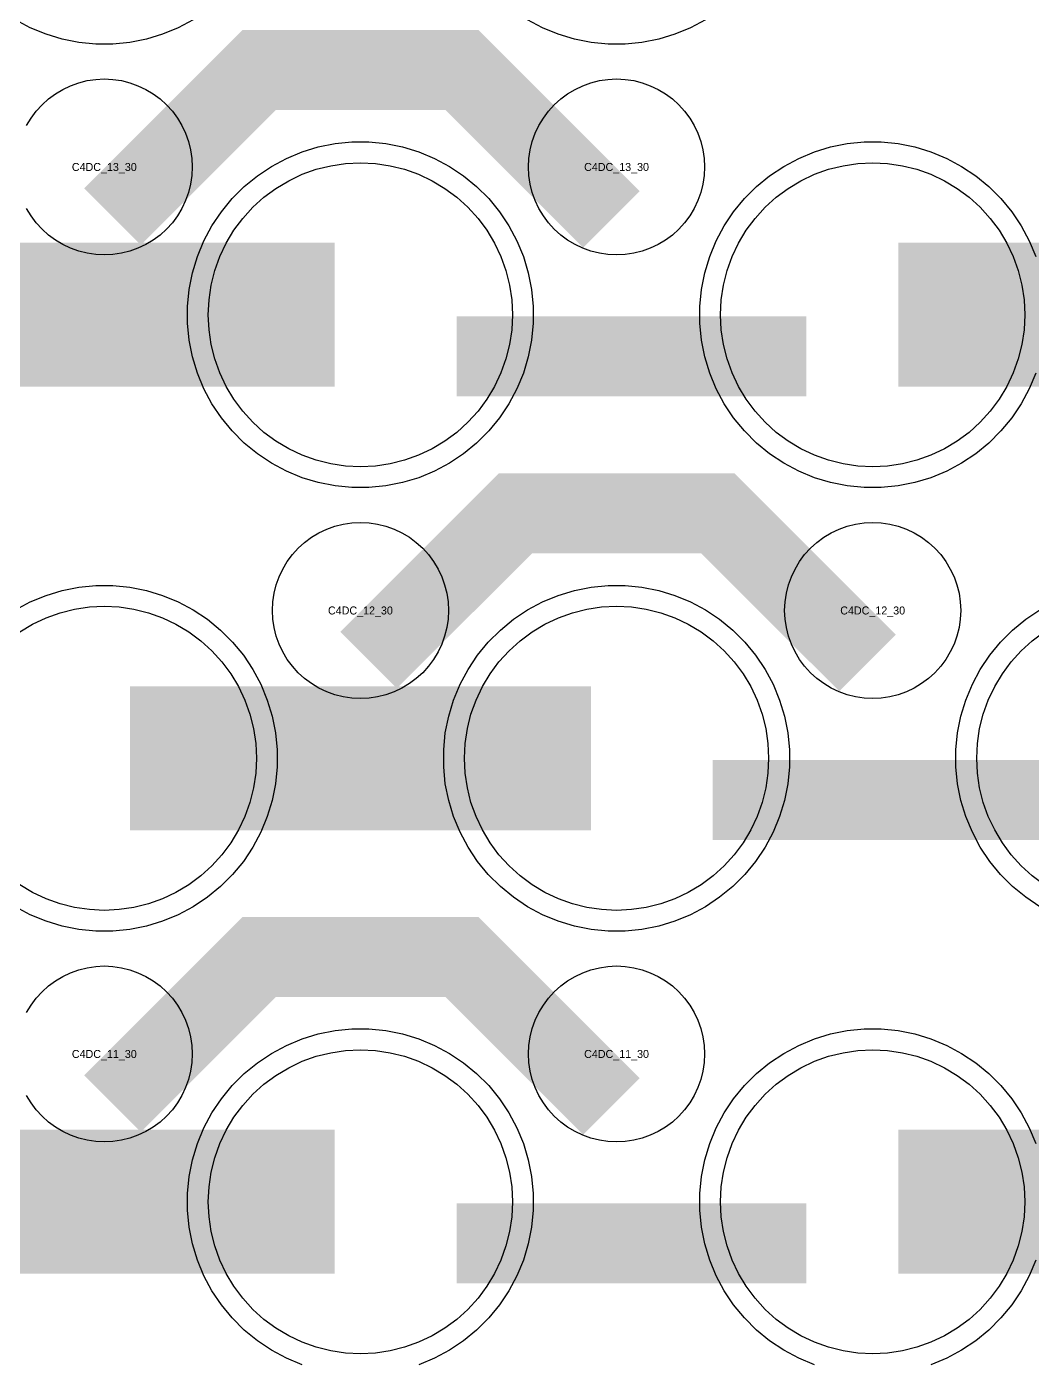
# Model space of a CAD drawing. Extents: x -11880 to 11880, y -14992 to 14992.
# Drawn here: x -2424.2 to -2110.1, y -13364.6 to -12948.2 of the extents above; entities that cross this region are included whole.
import ezdxf
from ezdxf.enums import TextEntityAlignment as Align

# ---------------------------------------------------------------- set-up
doc = ezdxf.new("R2010")
doc.units = 0
doc.header["$MEASUREMENT"] = 0
for name, color, linetype in [('GDS_775_DT_237', 138, 'CONTINUOUS'), ('RDL1_FS', 34, 'CONTINUOUS'), ('RDL_BS', 160, 'CONTINUOUS')]:
    doc.layers.add(name, color=color, linetype=linetype)

msp = doc.modelspace()

# ---------------------------------------------------------------- linework, layer by layer
at = {"layer": 'RDL1_FS'}
for points in [[(-2320, -13085.739), (-2324.657, -13085.51), (-2329.268, -13084.826), (-2333.791, -13083.694), (-2338.181, -13082.122), (-2342.395, -13080.13), (-2346.395, -13077.732), (-2350.14, -13074.954), (-2353.594, -13071.824), (-2356.724, -13068.37), (-2359.502, -13064.625), (-2361.9, -13060.625), (-2363.892, -13056.411), (-2365.464, -13052.021), (-2366.596, -13047.498), (-2367.28, -13042.887), (-2367.509, -13038.23), (-2367.28, -13033.573), (-2366.596, -13028.962), (-2365.464, -13024.439), (-2363.892, -13020.049), (-2361.9, -13015.835), (-2359.502, -13011.835), (-2356.724, -13008.09), (-2353.594, -13004.636), (-2350.14, -13001.506), (-2346.395, -12998.728), (-2342.395, -12996.33), (-2338.181, -12994.338), (-2333.791, -12992.766), (-2329.268, -12991.634), (-2324.657, -12990.95), (-2320, -12990.721), (-2315.343, -12990.95), (-2310.732, -12991.634), (-2306.209, -12992.766), (-2301.819, -12994.338), (-2297.605, -12996.33), (-2293.605, -12998.728), (-2289.86, -13001.506), (-2286.406, -13004.636), (-2283.276, -13008.09), (-2280.498, -13011.835), (-2278.1, -13015.835), (-2276.108, -13020.049), (-2274.536, -13024.439), (-2273.404, -13028.962), (-2272.72, -13033.573), (-2272.491, -13038.23), (-2272.72, -13042.887), (-2273.404, -13047.498), (-2274.536, -13052.021), (-2276.108, -13056.411), (-2278.1, -13060.625), (-2280.498, -13064.625), (-2283.276, -13068.37), (-2286.406, -13071.824), (-2289.86, -13074.954), (-2293.605, -13077.732), (-2297.605, -13080.13), (-2301.819, -13082.122), (-2306.209, -13083.694), (-2310.732, -13084.826), (-2315.343, -13085.51)], [(-2160, -13085.739), (-2164.657, -13085.51), (-2169.268, -13084.826), (-2173.791, -13083.694), (-2178.181, -13082.122), (-2182.395, -13080.13), (-2186.395, -13077.732), (-2190.14, -13074.954), (-2193.594, -13071.824), (-2196.724, -13068.37), (-2199.502, -13064.625), (-2201.9, -13060.625), (-2203.892, -13056.411), (-2205.464, -13052.021), (-2206.596, -13047.498), (-2207.28, -13042.887), (-2207.509, -13038.23), (-2207.28, -13033.573), (-2206.596, -13028.962), (-2205.464, -13024.439), (-2203.892, -13020.049), (-2201.9, -13015.835), (-2199.502, -13011.835), (-2196.724, -13008.09), (-2193.594, -13004.636), (-2190.14, -13001.506), (-2186.395, -12998.728), (-2182.395, -12996.33), (-2178.181, -12994.338), (-2173.791, -12992.766), (-2169.268, -12991.634), (-2164.657, -12990.95), (-2160, -12990.721), (-2155.343, -12990.95), (-2150.732, -12991.634), (-2146.209, -12992.766), (-2141.819, -12994.338), (-2137.605, -12996.33), (-2133.605, -12998.728), (-2129.86, -13001.506), (-2126.406, -13004.636), (-2123.276, -13008.09), (-2120.498, -13011.835), (-2118.1, -13015.835), (-2116.108, -13020.049), (-2114.536, -13024.439), (-2113.404, -13028.962), (-2112.72, -13033.573), (-2112.491, -13038.23), (-2112.72, -13042.887), (-2113.404, -13047.498), (-2114.536, -13052.021), (-2116.108, -13056.411), (-2118.1, -13060.625), (-2120.498, -13064.625), (-2123.276, -13068.37), (-2126.406, -13071.824), (-2129.86, -13074.954), (-2133.605, -13077.732), (-2137.605, -13080.13), (-2141.819, -13082.122), (-2146.209, -13083.694), (-2150.732, -13084.826), (-2155.343, -13085.51)], [(-2240, -13224.304), (-2244.657, -13224.075), (-2249.268, -13223.391), (-2253.791, -13222.259), (-2258.181, -13220.687), (-2262.395, -13218.695), (-2266.395, -13216.297), (-2270.14, -13213.519), (-2273.594, -13210.389), (-2276.724, -13206.935), (-2279.502, -13203.19), (-2281.9, -13199.19), (-2283.892, -13194.976), (-2285.464, -13190.586), (-2286.596, -13186.063), (-2287.28, -13181.452), (-2287.509, -13176.795), (-2287.28, -13172.138), (-2286.596, -13167.527), (-2285.464, -13163.004), (-2283.892, -13158.614), (-2281.9, -13154.4), (-2279.502, -13150.4), (-2276.724, -13146.655), (-2273.594, -13143.201), (-2270.14, -13140.071), (-2266.395, -13137.293), (-2262.395, -13134.895), (-2258.181, -13132.903), (-2253.791, -13131.331), (-2249.268, -13130.199), (-2244.657, -13129.515), (-2240, -13129.286), (-2235.343, -13129.515), (-2230.732, -13130.199), (-2226.209, -13131.331), (-2221.819, -13132.903), (-2217.605, -13134.895), (-2213.605, -13137.293), (-2209.86, -13140.071), (-2206.406, -13143.201), (-2203.276, -13146.655), (-2200.498, -13150.4), (-2198.1, -13154.4), (-2196.108, -13158.614), (-2194.536, -13163.004), (-2193.404, -13167.527), (-2192.72, -13172.138), (-2192.491, -13176.795), (-2192.72, -13181.452), (-2193.404, -13186.063), (-2194.536, -13190.586), (-2196.108, -13194.976), (-2198.1, -13199.19), (-2200.498, -13203.19), (-2203.276, -13206.935), (-2206.406, -13210.389), (-2209.86, -13213.519), (-2213.605, -13216.297), (-2217.605, -13218.695), (-2221.819, -13220.687), (-2226.209, -13222.259), (-2230.732, -13223.391), (-2235.343, -13224.075)], [(-2320, -13362.869), (-2324.657, -13362.64), (-2329.268, -13361.956), (-2333.791, -13360.824), (-2338.181, -13359.252), (-2342.395, -13357.26), (-2346.395, -13354.862), (-2350.14, -13352.084), (-2353.594, -13348.954), (-2356.724, -13345.5), (-2359.502, -13341.755), (-2361.9, -13337.755), (-2363.892, -13333.541), (-2365.464, -13329.151), (-2366.596, -13324.628), (-2367.28, -13320.017), (-2367.509, -13315.36), (-2367.28, -13310.703), (-2366.596, -13306.092), (-2365.464, -13301.569), (-2363.892, -13297.179), (-2361.9, -13292.965), (-2359.502, -13288.965), (-2356.724, -13285.22), (-2353.594, -13281.766), (-2350.14, -13278.636), (-2346.395, -13275.858), (-2342.395, -13273.46), (-2338.181, -13271.468), (-2333.791, -13269.896), (-2329.268, -13268.764), (-2324.657, -13268.08), (-2320, -13267.851), (-2315.343, -13268.08), (-2310.732, -13268.764), (-2306.209, -13269.896), (-2301.819, -13271.468), (-2297.605, -13273.46), (-2293.605, -13275.858), (-2289.86, -13278.636), (-2286.406, -13281.766), (-2283.276, -13285.22), (-2280.498, -13288.965), (-2278.1, -13292.965), (-2276.108, -13297.179), (-2274.536, -13301.569), (-2273.404, -13306.092), (-2272.72, -13310.703), (-2272.491, -13315.36), (-2272.72, -13320.017), (-2273.404, -13324.628), (-2274.536, -13329.151), (-2276.108, -13333.541), (-2278.1, -13337.755), (-2280.498, -13341.755), (-2283.276, -13345.5), (-2286.406, -13348.954), (-2289.86, -13352.084), (-2293.605, -13354.862), (-2297.605, -13357.26), (-2301.819, -13359.252), (-2306.209, -13360.824), (-2310.732, -13361.956), (-2315.343, -13362.64)], [(-2160, -13362.869), (-2164.657, -13362.64), (-2169.268, -13361.956), (-2173.791, -13360.824), (-2178.181, -13359.252), (-2182.395, -13357.26), (-2186.395, -13354.862), (-2190.14, -13352.084), (-2193.594, -13348.954), (-2196.724, -13345.5), (-2199.502, -13341.755), (-2201.9, -13337.755), (-2203.892, -13333.541), (-2205.464, -13329.151), (-2206.596, -13324.628), (-2207.28, -13320.017), (-2207.509, -13315.36), (-2207.28, -13310.703), (-2206.596, -13306.092), (-2205.464, -13301.569), (-2203.892, -13297.179), (-2201.9, -13292.965), (-2199.502, -13288.965), (-2196.724, -13285.22), (-2193.594, -13281.766), (-2190.14, -13278.636), (-2186.395, -13275.858), (-2182.395, -13273.46), (-2178.181, -13271.468), (-2173.791, -13269.896), (-2169.268, -13268.764), (-2164.657, -13268.08), (-2160, -13267.851), (-2155.343, -13268.08), (-2150.732, -13268.764), (-2146.209, -13269.896), (-2141.819, -13271.468), (-2137.605, -13273.46), (-2133.605, -13275.858), (-2129.86, -13278.636), (-2126.406, -13281.766), (-2123.276, -13285.22), (-2120.498, -13288.965), (-2118.1, -13292.965), (-2116.108, -13297.179), (-2114.536, -13301.569), (-2113.404, -13306.092), (-2112.72, -13310.703), (-2112.491, -13315.36), (-2112.72, -13320.017), (-2113.404, -13324.628), (-2114.536, -13329.151), (-2116.108, -13333.541), (-2118.1, -13337.755), (-2120.498, -13341.755), (-2123.276, -13345.5), (-2126.406, -13348.954), (-2129.86, -13352.084), (-2133.605, -13354.862), (-2137.605, -13357.26), (-2141.819, -13359.252), (-2146.209, -13360.824), (-2150.732, -13361.956), (-2155.343, -13362.64)]]:
    msp.add_lwpolyline(points, close=True, dxfattribs=at)
for points in [[(-2471.998, -13038.23, 45, 45, 0), (-2399.998, -13038.23, 45, 45, 0)], [(-2399.998, -13038.23, 45, 45, 0), (-2327.998, -13038.23, 45, 45, 0)], [(-2151.998, -13038.23, 45, 45, 0), (-2079.998, -13038.23, 45, 45, 0)], [(-2391.998, -13176.795, 45, 45, 0), (-2319.998, -13176.795, 45, 45, 0)], [(-2319.998, -13176.795, 45, 45, 0), (-2247.998, -13176.795, 45, 45, 0)], [(-2471.998, -13315.36, 45, 45, 0), (-2399.998, -13315.36, 45, 45, 0)], [(-2399.998, -13315.36, 45, 45, 0), (-2327.998, -13315.36, 45, 45, 0)], [(-2151.998, -13315.36, 45, 45, 0), (-2079.998, -13315.36, 45, 45, 0)]]:
    msp.add_lwpolyline(points, format="xyseb", dxfattribs=at)
for points in [[(-2426.395, -13137.293), (-2422.395, -13134.895), (-2418.181, -13132.903), (-2413.791, -13131.331), (-2409.268, -13130.199), (-2404.657, -13129.515), (-2400, -13129.286), (-2395.343, -13129.515), (-2390.732, -13130.199), (-2386.209, -13131.331), (-2381.819, -13132.903), (-2377.605, -13134.895), (-2373.605, -13137.293), (-2369.86, -13140.071), (-2366.406, -13143.201), (-2363.276, -13146.655), (-2360.498, -13150.4), (-2358.1, -13154.4), (-2356.108, -13158.614), (-2354.536, -13163.004), (-2353.404, -13167.527), (-2352.72, -13172.138), (-2352.491, -13176.795), (-2352.72, -13181.452), (-2353.404, -13186.063), (-2354.536, -13190.586), (-2356.108, -13194.976), (-2358.1, -13199.19), (-2360.498, -13203.19), (-2363.276, -13206.935), (-2366.406, -13210.389), (-2369.86, -13213.519), (-2373.605, -13216.297), (-2377.605, -13218.695), (-2381.819, -13220.687), (-2386.209, -13222.259), (-2390.732, -13223.391), (-2395.343, -13224.075), (-2400, -13224.304), (-2404.657, -13224.075), (-2409.268, -13223.391), (-2413.791, -13222.259), (-2418.181, -13220.687), (-2422.395, -13218.695), (-2426.395, -13216.297)], [(-2106.395, -13216.297), (-2110.14, -13213.519), (-2113.594, -13210.389), (-2116.724, -13206.935), (-2119.502, -13203.19), (-2121.9, -13199.19), (-2123.892, -13194.976), (-2125.464, -13190.586), (-2126.596, -13186.063), (-2127.28, -13181.452), (-2127.509, -13176.795), (-2127.28, -13172.138), (-2126.596, -13167.527), (-2125.464, -13163.004), (-2123.892, -13158.614), (-2121.9, -13154.4), (-2119.502, -13150.4), (-2116.724, -13146.655), (-2113.594, -13143.201), (-2110.14, -13140.071), (-2106.395, -13137.293)]]:
    msp.add_lwpolyline(points, dxfattribs=at)
at = {"layer": 'RDL_BS'}
for points in [[(-2372.223, -12946.048), (-2376.885, -12948.54), (-2381.795, -12950.571), (-2386.835, -12952.102), (-2392.062, -12953.148), (-2397.356, -12953.665), (-2402.644, -12953.665), (-2407.938, -12953.148), (-2413.165, -12952.102), (-2418.205, -12950.571), (-2423.115, -12948.54), (-2427.777, -12946.048)], [(-2212.223, -12946.048), (-2216.885, -12948.54), (-2221.795, -12950.571), (-2226.835, -12952.102), (-2232.062, -12953.148), (-2237.356, -12953.665), (-2242.644, -12953.665), (-2247.938, -12953.148), (-2253.165, -12952.102), (-2258.205, -12950.571), (-2263.115, -12948.54), (-2267.777, -12946.048)], [(-2424.25, -12979.086), (-2422.857, -12976.762), (-2421.254, -12974.599), (-2419.442, -12972.6), (-2417.443, -12970.788), (-2415.28, -12969.185), (-2412.956, -12967.792), (-2410.519, -12966.64), (-2407.984, -12965.733), (-2405.365, -12965.076), (-2402.693, -12964.68), (-2400, -12964.548), (-2397.307, -12964.68), (-2394.635, -12965.076), (-2392.016, -12965.733), (-2389.481, -12966.64), (-2387.044, -12967.792), (-2384.72, -12969.185), (-2382.557, -12970.788), (-2380.558, -12972.6), (-2378.746, -12974.599), (-2377.143, -12976.762), (-2375.75, -12979.086), (-2374.598, -12981.523), (-2373.691, -12984.058), (-2373.034, -12986.677), (-2372.638, -12989.349), (-2372.506, -12992.042), (-2372.638, -12994.735), (-2373.034, -12997.407), (-2373.691, -13000.026), (-2374.598, -13002.561), (-2375.75, -13004.998), (-2377.143, -13007.322), (-2378.746, -13009.485), (-2380.558, -13011.484), (-2382.557, -13013.296), (-2384.72, -13014.899), (-2387.044, -13016.292), (-2389.481, -13017.444), (-2392.016, -13018.351), (-2394.635, -13019.008), (-2397.307, -13019.404), (-2400, -13019.536), (-2402.693, -13019.404), (-2405.365, -13019.008), (-2407.984, -13018.351), (-2410.519, -13017.444), (-2412.956, -13016.292), (-2415.28, -13014.899), (-2417.443, -13013.296), (-2419.442, -13011.484), (-2421.254, -13009.485), (-2422.857, -13007.322), (-2424.25, -13004.998)], [(-2109.094, -13056.435), (-2111.125, -13061.345), (-2113.617, -13066.007), (-2116.564, -13070.421), (-2119.926, -13074.522), (-2123.708, -13078.304), (-2127.809, -13081.666), (-2132.223, -13084.613), (-2136.885, -13087.105), (-2141.795, -13089.136), (-2146.835, -13090.667), (-2152.062, -13091.713), (-2157.356, -13092.23), (-2162.644, -13092.23), (-2167.938, -13091.713), (-2173.165, -13090.667), (-2178.205, -13089.136), (-2183.115, -13087.105), (-2187.777, -13084.613), (-2192.191, -13081.666), (-2196.292, -13078.304), (-2200.074, -13074.522), (-2203.436, -13070.421), (-2206.383, -13066.007), (-2208.875, -13061.345), (-2210.906, -13056.435), (-2212.437, -13051.395), (-2213.483, -13046.168), (-2214, -13040.874), (-2214, -13035.586), (-2213.483, -13030.292), (-2212.437, -13025.065), (-2210.906, -13020.025), (-2208.875, -13015.115), (-2206.383, -13010.453), (-2203.436, -13006.039), (-2200.074, -13001.938), (-2196.292, -12998.156), (-2192.191, -12994.794), (-2187.777, -12991.847), (-2183.115, -12989.355), (-2178.205, -12987.324), (-2173.165, -12985.793), (-2167.938, -12984.747), (-2162.644, -12984.23), (-2157.356, -12984.23), (-2152.062, -12984.747), (-2146.835, -12985.793), (-2141.795, -12987.324), (-2136.885, -12989.355), (-2132.223, -12991.847), (-2127.809, -12994.794), (-2123.708, -12998.156), (-2119.926, -13001.938), (-2116.564, -13006.039), (-2113.617, -13010.453), (-2111.125, -13015.115), (-2109.094, -13020.025)], [(-2427.777, -13130.412), (-2423.115, -13127.92), (-2418.205, -13125.889), (-2413.165, -13124.358), (-2407.938, -13123.312), (-2402.644, -13122.795), (-2397.356, -13122.795), (-2392.062, -13123.312), (-2386.835, -13124.358), (-2381.795, -13125.889), (-2376.885, -13127.92), (-2372.223, -13130.412), (-2367.809, -13133.359), (-2363.708, -13136.721), (-2359.926, -13140.503), (-2356.564, -13144.604), (-2353.617, -13149.018), (-2351.125, -13153.68), (-2349.094, -13158.59), (-2347.563, -13163.63), (-2346.517, -13168.857), (-2346, -13174.151), (-2346, -13179.439), (-2346.517, -13184.733), (-2347.563, -13189.96), (-2349.094, -13195), (-2351.125, -13199.91), (-2353.617, -13204.572), (-2356.564, -13208.986), (-2359.926, -13213.087), (-2363.708, -13216.869), (-2367.809, -13220.231), (-2372.223, -13223.178), (-2376.885, -13225.67), (-2381.795, -13227.701), (-2386.835, -13229.232), (-2392.062, -13230.278), (-2397.356, -13230.795), (-2402.644, -13230.795), (-2407.938, -13230.278), (-2413.165, -13229.232), (-2418.205, -13227.701), (-2423.115, -13225.67), (-2427.777, -13223.178)], [(-2107.777, -13223.178), (-2112.191, -13220.231), (-2116.292, -13216.869), (-2120.074, -13213.087), (-2123.436, -13208.986), (-2126.383, -13204.572), (-2128.875, -13199.91), (-2130.906, -13195), (-2132.437, -13189.96), (-2133.483, -13184.733), (-2134, -13179.439), (-2134, -13174.151), (-2133.483, -13168.857), (-2132.437, -13163.63), (-2130.906, -13158.59), (-2128.875, -13153.68), (-2126.383, -13149.018), (-2123.436, -13144.604), (-2120.074, -13140.503), (-2116.292, -13136.721), (-2112.191, -13133.359), (-2107.777, -13130.412)], [(-2424.25, -13256.216), (-2422.857, -13253.892), (-2421.254, -13251.729), (-2419.442, -13249.73), (-2417.443, -13247.918), (-2415.28, -13246.315), (-2412.956, -13244.922), (-2410.519, -13243.77), (-2407.984, -13242.863), (-2405.365, -13242.206), (-2402.693, -13241.81), (-2400, -13241.678), (-2397.307, -13241.81), (-2394.635, -13242.206), (-2392.016, -13242.863), (-2389.481, -13243.77), (-2387.044, -13244.922), (-2384.72, -13246.315), (-2382.557, -13247.918), (-2380.558, -13249.73), (-2378.746, -13251.729), (-2377.143, -13253.892), (-2375.75, -13256.216), (-2374.598, -13258.653), (-2373.691, -13261.188), (-2373.034, -13263.807), (-2372.638, -13266.479), (-2372.506, -13269.172), (-2372.638, -13271.865), (-2373.034, -13274.537), (-2373.691, -13277.156), (-2374.598, -13279.691), (-2375.75, -13282.128), (-2377.143, -13284.452), (-2378.746, -13286.615), (-2380.558, -13288.614), (-2382.557, -13290.426), (-2384.72, -13292.029), (-2387.044, -13293.422), (-2389.481, -13294.574), (-2392.016, -13295.481), (-2394.635, -13296.138), (-2397.307, -13296.534), (-2400, -13296.666), (-2402.693, -13296.534), (-2405.365, -13296.138), (-2407.984, -13295.481), (-2410.519, -13294.574), (-2412.956, -13293.422), (-2415.28, -13292.029), (-2417.443, -13290.426), (-2419.442, -13288.614), (-2421.254, -13286.615), (-2422.857, -13284.452), (-2424.25, -13282.128)], [(-2338.205, -13366.266), (-2343.115, -13364.235), (-2347.777, -13361.743), (-2352.191, -13358.796), (-2356.292, -13355.434), (-2360.074, -13351.652), (-2363.436, -13347.551), (-2366.383, -13343.137), (-2368.875, -13338.475), (-2370.906, -13333.565), (-2372.437, -13328.525), (-2373.483, -13323.298), (-2374, -13318.004), (-2374, -13312.716), (-2373.483, -13307.422), (-2372.437, -13302.195), (-2370.906, -13297.155), (-2368.875, -13292.245), (-2366.383, -13287.583), (-2363.436, -13283.169), (-2360.074, -13279.068), (-2356.292, -13275.286), (-2352.191, -13271.924), (-2347.777, -13268.977), (-2343.115, -13266.485), (-2338.205, -13264.454), (-2333.165, -13262.923), (-2327.938, -13261.877), (-2322.644, -13261.36), (-2317.356, -13261.36), (-2312.062, -13261.877), (-2306.835, -13262.923), (-2301.795, -13264.454), (-2296.885, -13266.485), (-2292.223, -13268.977), (-2287.809, -13271.924), (-2283.708, -13275.286), (-2279.926, -13279.068), (-2276.564, -13283.169), (-2273.617, -13287.583), (-2271.125, -13292.245), (-2269.094, -13297.155), (-2267.563, -13302.195), (-2266.517, -13307.422), (-2266, -13312.716), (-2266, -13318.004), (-2266.517, -13323.298), (-2267.563, -13328.525), (-2269.094, -13333.565), (-2271.125, -13338.475), (-2273.617, -13343.137), (-2276.564, -13347.551), (-2279.926, -13351.652), (-2283.708, -13355.434), (-2287.809, -13358.796), (-2292.223, -13361.743), (-2296.885, -13364.235), (-2301.795, -13366.266)], [(-2178.205, -13366.266), (-2183.115, -13364.235), (-2187.777, -13361.743), (-2192.191, -13358.796), (-2196.292, -13355.434), (-2200.074, -13351.652), (-2203.436, -13347.551), (-2206.383, -13343.137), (-2208.875, -13338.475), (-2210.906, -13333.565), (-2212.437, -13328.525), (-2213.483, -13323.298), (-2214, -13318.004), (-2214, -13312.716), (-2213.483, -13307.422), (-2212.437, -13302.195), (-2210.906, -13297.155), (-2208.875, -13292.245), (-2206.383, -13287.583), (-2203.436, -13283.169), (-2200.074, -13279.068), (-2196.292, -13275.286), (-2192.191, -13271.924), (-2187.777, -13268.977), (-2183.115, -13266.485), (-2178.205, -13264.454), (-2173.165, -13262.923), (-2167.938, -13261.877), (-2162.644, -13261.36), (-2157.356, -13261.36), (-2152.062, -13261.877), (-2146.835, -13262.923), (-2141.795, -13264.454), (-2136.885, -13266.485), (-2132.223, -13268.977), (-2127.809, -13271.924), (-2123.708, -13275.286), (-2119.926, -13279.068), (-2116.564, -13283.169), (-2113.617, -13287.583), (-2111.125, -13292.245), (-2109.094, -13297.155)], [(-2109.094, -13333.565), (-2111.125, -13338.475), (-2113.617, -13343.137), (-2116.564, -13347.551), (-2119.926, -13351.652), (-2123.708, -13355.434), (-2127.809, -13358.796), (-2132.223, -13361.743), (-2136.885, -13364.235), (-2141.795, -13366.266)]]:
    msp.add_lwpolyline(points, dxfattribs=at)
for points in [[(-2397.438, -13007.544, 25, 25, 0), (-2351.623, -12961.729, 25, 25, 0), (-2318.07, -12961.729, 25, 25, 0)], [(-2241.599, -13008.443, 25, 25, 0), (-2288.313, -12961.729, 25, 25, 0), (-2318.071, -12961.729, 25, 25, 0)], [(-2289.984, -13051.243, 25, 25, 0), (-2180.719, -13051.243, 25, 25, 0)], [(-2317.438, -13146.109, 25, 25, 0), (-2271.623, -13100.294, 25, 25, 0), (-2238.07, -13100.294, 25, 25, 0)], [(-2161.599, -13147.008, 25, 25, 0), (-2208.313, -13100.294, 25, 25, 0), (-2238.071, -13100.294, 25, 25, 0)], [(-2209.984, -13189.808, 25, 25, 0), (-2100.719, -13189.808, 25, 25, 0)], [(-2397.438, -13284.674, 25, 25, 0), (-2351.623, -13238.859, 25, 25, 0), (-2318.07, -13238.859, 25, 25, 0)], [(-2241.599, -13285.573, 25, 25, 0), (-2288.313, -13238.859, 25, 25, 0), (-2318.071, -13238.859, 25, 25, 0)], [(-2289.984, -13328.373, 25, 25, 0), (-2180.719, -13328.373, 25, 25, 0)]]:
    msp.add_lwpolyline(points, format="xyseb", dxfattribs=at)
for points in [[(-2240, -13019.536), (-2242.693, -13019.404), (-2245.365, -13019.008), (-2247.984, -13018.351), (-2250.519, -13017.444), (-2252.956, -13016.292), (-2255.28, -13014.899), (-2257.443, -13013.296), (-2259.442, -13011.484), (-2261.254, -13009.485), (-2262.857, -13007.322), (-2264.25, -13004.998), (-2265.402, -13002.561), (-2266.309, -13000.026), (-2266.966, -12997.407), (-2267.362, -12994.735), (-2267.494, -12992.042), (-2267.362, -12989.349), (-2266.966, -12986.677), (-2266.309, -12984.058), (-2265.402, -12981.523), (-2264.25, -12979.086), (-2262.857, -12976.762), (-2261.254, -12974.599), (-2259.442, -12972.6), (-2257.443, -12970.788), (-2255.28, -12969.185), (-2252.956, -12967.792), (-2250.519, -12966.64), (-2247.984, -12965.733), (-2245.365, -12965.076), (-2242.693, -12964.68), (-2240, -12964.548), (-2237.307, -12964.68), (-2234.635, -12965.076), (-2232.016, -12965.733), (-2229.481, -12966.64), (-2227.044, -12967.792), (-2224.72, -12969.185), (-2222.557, -12970.788), (-2220.558, -12972.6), (-2218.746, -12974.599), (-2217.143, -12976.762), (-2215.75, -12979.086), (-2214.598, -12981.523), (-2213.691, -12984.058), (-2213.034, -12986.677), (-2212.638, -12989.349), (-2212.506, -12992.042), (-2212.638, -12994.735), (-2213.034, -12997.407), (-2213.691, -13000.026), (-2214.598, -13002.561), (-2215.75, -13004.998), (-2217.143, -13007.322), (-2218.746, -13009.485), (-2220.558, -13011.484), (-2222.557, -13013.296), (-2224.72, -13014.899), (-2227.044, -13016.292), (-2229.481, -13017.444), (-2232.016, -13018.351), (-2234.635, -13019.008), (-2237.307, -13019.404)], [(-2322.644, -13092.23), (-2327.938, -13091.713), (-2333.165, -13090.667), (-2338.205, -13089.136), (-2343.115, -13087.105), (-2347.777, -13084.613), (-2352.191, -13081.666), (-2356.292, -13078.304), (-2360.074, -13074.522), (-2363.436, -13070.421), (-2366.383, -13066.007), (-2368.875, -13061.345), (-2370.906, -13056.435), (-2372.437, -13051.395), (-2373.483, -13046.168), (-2374, -13040.874), (-2374, -13035.586), (-2373.483, -13030.292), (-2372.437, -13025.065), (-2370.906, -13020.025), (-2368.875, -13015.115), (-2366.383, -13010.453), (-2363.436, -13006.039), (-2360.074, -13001.938), (-2356.292, -12998.156), (-2352.191, -12994.794), (-2347.777, -12991.847), (-2343.115, -12989.355), (-2338.205, -12987.324), (-2333.165, -12985.793), (-2327.938, -12984.747), (-2322.644, -12984.23), (-2317.356, -12984.23), (-2312.062, -12984.747), (-2306.835, -12985.793), (-2301.795, -12987.324), (-2296.885, -12989.355), (-2292.223, -12991.847), (-2287.809, -12994.794), (-2283.708, -12998.156), (-2279.926, -13001.938), (-2276.564, -13006.039), (-2273.617, -13010.453), (-2271.125, -13015.115), (-2269.094, -13020.025), (-2267.563, -13025.065), (-2266.517, -13030.292), (-2266, -13035.586), (-2266, -13040.874), (-2266.517, -13046.168), (-2267.563, -13051.395), (-2269.094, -13056.435), (-2271.125, -13061.345), (-2273.617, -13066.007), (-2276.564, -13070.421), (-2279.926, -13074.522), (-2283.708, -13078.304), (-2287.809, -13081.666), (-2292.223, -13084.613), (-2296.885, -13087.105), (-2301.795, -13089.136), (-2306.835, -13090.667), (-2312.062, -13091.713), (-2317.356, -13092.23)], [(-2320, -13158.101), (-2322.693, -13157.969), (-2325.365, -13157.573), (-2327.984, -13156.916), (-2330.519, -13156.009), (-2332.956, -13154.857), (-2335.28, -13153.464), (-2337.443, -13151.861), (-2339.442, -13150.049), (-2341.254, -13148.05), (-2342.857, -13145.887), (-2344.25, -13143.563), (-2345.402, -13141.126), (-2346.309, -13138.591), (-2346.966, -13135.972), (-2347.362, -13133.3), (-2347.494, -13130.607), (-2347.362, -13127.914), (-2346.966, -13125.242), (-2346.309, -13122.623), (-2345.402, -13120.088), (-2344.25, -13117.651), (-2342.857, -13115.327), (-2341.254, -13113.164), (-2339.442, -13111.165), (-2337.443, -13109.353), (-2335.28, -13107.75), (-2332.956, -13106.357), (-2330.519, -13105.205), (-2327.984, -13104.298), (-2325.365, -13103.641), (-2322.693, -13103.245), (-2320, -13103.113), (-2317.307, -13103.245), (-2314.635, -13103.641), (-2312.016, -13104.298), (-2309.481, -13105.205), (-2307.044, -13106.357), (-2304.72, -13107.75), (-2302.557, -13109.353), (-2300.558, -13111.165), (-2298.746, -13113.164), (-2297.143, -13115.327), (-2295.75, -13117.651), (-2294.598, -13120.088), (-2293.691, -13122.623), (-2293.034, -13125.242), (-2292.638, -13127.914), (-2292.506, -13130.607), (-2292.638, -13133.3), (-2293.034, -13135.972), (-2293.691, -13138.591), (-2294.598, -13141.126), (-2295.75, -13143.563), (-2297.143, -13145.887), (-2298.746, -13148.05), (-2300.558, -13150.049), (-2302.557, -13151.861), (-2304.72, -13153.464), (-2307.044, -13154.857), (-2309.481, -13156.009), (-2312.016, -13156.916), (-2314.635, -13157.573), (-2317.307, -13157.969)], [(-2160, -13158.101), (-2162.693, -13157.969), (-2165.365, -13157.573), (-2167.984, -13156.916), (-2170.519, -13156.009), (-2172.956, -13154.857), (-2175.28, -13153.464), (-2177.443, -13151.861), (-2179.442, -13150.049), (-2181.254, -13148.05), (-2182.857, -13145.887), (-2184.25, -13143.563), (-2185.402, -13141.126), (-2186.309, -13138.591), (-2186.966, -13135.972), (-2187.362, -13133.3), (-2187.494, -13130.607), (-2187.362, -13127.914), (-2186.966, -13125.242), (-2186.309, -13122.623), (-2185.402, -13120.088), (-2184.25, -13117.651), (-2182.857, -13115.327), (-2181.254, -13113.164), (-2179.442, -13111.165), (-2177.443, -13109.353), (-2175.28, -13107.75), (-2172.956, -13106.357), (-2170.519, -13105.205), (-2167.984, -13104.298), (-2165.365, -13103.641), (-2162.693, -13103.245), (-2160, -13103.113), (-2157.307, -13103.245), (-2154.635, -13103.641), (-2152.016, -13104.298), (-2149.481, -13105.205), (-2147.044, -13106.357), (-2144.72, -13107.75), (-2142.557, -13109.353), (-2140.558, -13111.165), (-2138.746, -13113.164), (-2137.143, -13115.327), (-2135.75, -13117.651), (-2134.598, -13120.088), (-2133.691, -13122.623), (-2133.034, -13125.242), (-2132.638, -13127.914), (-2132.506, -13130.607), (-2132.638, -13133.3), (-2133.034, -13135.972), (-2133.691, -13138.591), (-2134.598, -13141.126), (-2135.75, -13143.563), (-2137.143, -13145.887), (-2138.746, -13148.05), (-2140.558, -13150.049), (-2142.557, -13151.861), (-2144.72, -13153.464), (-2147.044, -13154.857), (-2149.481, -13156.009), (-2152.016, -13156.916), (-2154.635, -13157.573), (-2157.307, -13157.969)], [(-2242.644, -13230.795), (-2247.938, -13230.278), (-2253.165, -13229.232), (-2258.205, -13227.701), (-2263.115, -13225.67), (-2267.777, -13223.178), (-2272.191, -13220.231), (-2276.292, -13216.869), (-2280.074, -13213.087), (-2283.436, -13208.986), (-2286.383, -13204.572), (-2288.875, -13199.91), (-2290.906, -13195), (-2292.437, -13189.96), (-2293.483, -13184.733), (-2294, -13179.439), (-2294, -13174.151), (-2293.483, -13168.857), (-2292.437, -13163.63), (-2290.906, -13158.59), (-2288.875, -13153.68), (-2286.383, -13149.018), (-2283.436, -13144.604), (-2280.074, -13140.503), (-2276.292, -13136.721), (-2272.191, -13133.359), (-2267.777, -13130.412), (-2263.115, -13127.92), (-2258.205, -13125.889), (-2253.165, -13124.358), (-2247.938, -13123.312), (-2242.644, -13122.795), (-2237.356, -13122.795), (-2232.062, -13123.312), (-2226.835, -13124.358), (-2221.795, -13125.889), (-2216.885, -13127.92), (-2212.223, -13130.412), (-2207.809, -13133.359), (-2203.708, -13136.721), (-2199.926, -13140.503), (-2196.564, -13144.604), (-2193.617, -13149.018), (-2191.125, -13153.68), (-2189.094, -13158.59), (-2187.563, -13163.63), (-2186.517, -13168.857), (-2186, -13174.151), (-2186, -13179.439), (-2186.517, -13184.733), (-2187.563, -13189.96), (-2189.094, -13195), (-2191.125, -13199.91), (-2193.617, -13204.572), (-2196.564, -13208.986), (-2199.926, -13213.087), (-2203.708, -13216.869), (-2207.809, -13220.231), (-2212.223, -13223.178), (-2216.885, -13225.67), (-2221.795, -13227.701), (-2226.835, -13229.232), (-2232.062, -13230.278), (-2237.356, -13230.795)], [(-2240, -13296.666), (-2242.693, -13296.534), (-2245.365, -13296.138), (-2247.984, -13295.481), (-2250.519, -13294.574), (-2252.956, -13293.422), (-2255.28, -13292.029), (-2257.443, -13290.426), (-2259.442, -13288.614), (-2261.254, -13286.615), (-2262.857, -13284.452), (-2264.25, -13282.128), (-2265.402, -13279.691), (-2266.309, -13277.156), (-2266.966, -13274.537), (-2267.362, -13271.865), (-2267.494, -13269.172), (-2267.362, -13266.479), (-2266.966, -13263.807), (-2266.309, -13261.188), (-2265.402, -13258.653), (-2264.25, -13256.216), (-2262.857, -13253.892), (-2261.254, -13251.729), (-2259.442, -13249.73), (-2257.443, -13247.918), (-2255.28, -13246.315), (-2252.956, -13244.922), (-2250.519, -13243.77), (-2247.984, -13242.863), (-2245.365, -13242.206), (-2242.693, -13241.81), (-2240, -13241.678), (-2237.307, -13241.81), (-2234.635, -13242.206), (-2232.016, -13242.863), (-2229.481, -13243.77), (-2227.044, -13244.922), (-2224.72, -13246.315), (-2222.557, -13247.918), (-2220.558, -13249.73), (-2218.746, -13251.729), (-2217.143, -13253.892), (-2215.75, -13256.216), (-2214.598, -13258.653), (-2213.691, -13261.188), (-2213.034, -13263.807), (-2212.638, -13266.479), (-2212.506, -13269.172), (-2212.638, -13271.865), (-2213.034, -13274.537), (-2213.691, -13277.156), (-2214.598, -13279.691), (-2215.75, -13282.128), (-2217.143, -13284.452), (-2218.746, -13286.615), (-2220.558, -13288.614), (-2222.557, -13290.426), (-2224.72, -13292.029), (-2227.044, -13293.422), (-2229.481, -13294.574), (-2232.016, -13295.481), (-2234.635, -13296.138), (-2237.307, -13296.534)]]:
    msp.add_lwpolyline(points, close=True, dxfattribs=at)

# ---------------------------------------------------------------- texts
at = {"layer": 'GDS_775_DT_237'}
for s, p in [('C4DC_13_30', (-2400, -12992.042)), ('C4DC_13_30', (-2400, -12992.042)), ('C4DC_13_30', (-2240, -12992.042)), ('C4DC_13_30', (-2240, -12992.042)), ('C4DC_12_30', (-2320, -13130.607)), ('C4DC_12_30', (-2320, -13130.607)), ('C4DC_12_30', (-2160, -13130.607)), ('C4DC_12_30', (-2160, -13130.607)), ('C4DC_11_30', (-2400, -13269.172)), ('C4DC_11_30', (-2400, -13269.172)), ('C4DC_11_30', (-2240, -13269.172)), ('C4DC_11_30', (-2240, -13269.172))]:
    msp.add_text(s, height=2.5, dxfattribs=at).set_placement(p, align=Align.MIDDLE_CENTER)

doc.saveas('drawing.dxf')
